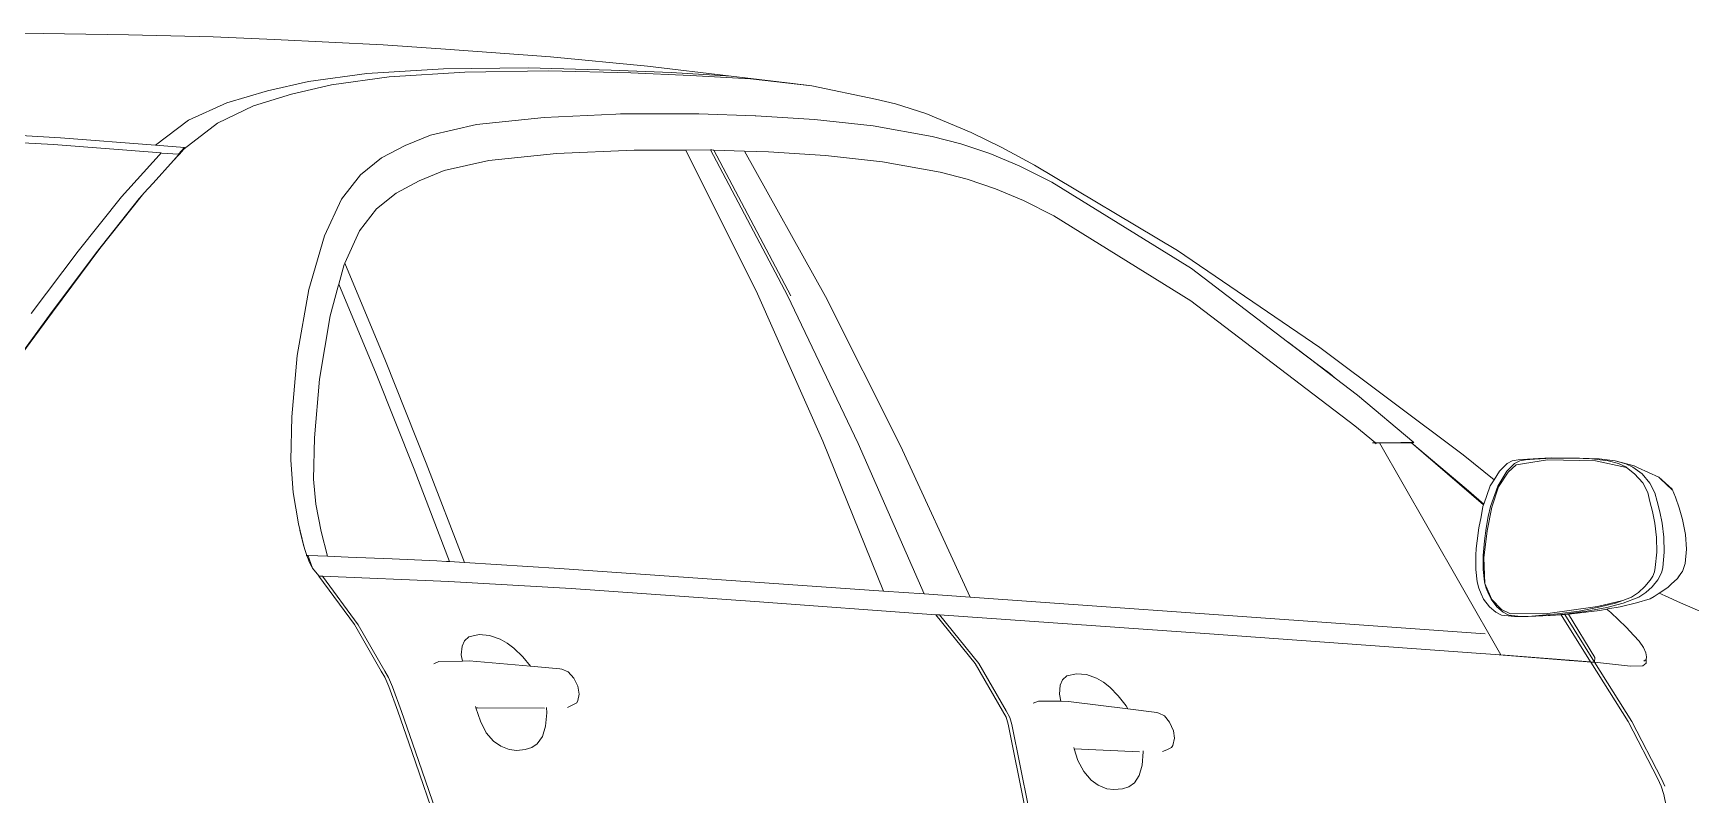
# Model space of a CAD drawing. Header units: inches. Extents: x 1944 to 3775, y -462 to 1299.
# Drawn here: x 2806.6 to 2862.5, y 1246.7 to 1272.4 of the extents above; entities that cross this region are included whole.
import ezdxf

# ---------------------------------------------------------------- set-up
doc = ezdxf.new("R2010")
doc.units = ezdxf.units.IN
doc.header["$MEASUREMENT"] = 0
doc.layers.add('CAR', color=173, linetype='Continuous', lineweight=13)

# ---------------------------------------------------------------- blocks, each defined once
blk = doc.blocks.new('A$C50574290')
at = {"layer": 'CAR'}
for p, q in [((47.67, 60.23), (44.079, 60.292)), ((50.527, 60.165), (47.67, 60.23)), ((52.6, 60.075), (50.527, 60.165)), ((52.6, 60.075), (56.262, 59.898)), ((58.363, 59.749), (56.262, 59.898)), ((58.363, 59.749), (61.901, 59.49)), ((61.901, 59.49), (65.168, 59.178)), ((55.708, 58.935), (53.741, 58.661)), ((54.522, 58.546), (56.467, 58.823)), ((58.291, 59.085), (55.708, 58.935)), ((56.467, 58.823), (59.01, 58.979)), ((61.152, 59.118), (58.291, 59.085)), ((59.01, 58.979), (61.83, 59.018)), ((63.951, 59.046), (61.152, 59.118)), ((61.83, 59.018), (64.611, 58.949)), ((65.969, 58.962), (63.951, 59.046)), ((64.611, 58.949), (66.626, 58.867)), ((65.168, 59.178), (67.998, 58.84)), ((67.998, 58.84), (65.969, 58.962)), ((66.626, 58.867), (68.648, 58.751)), ((70.07, 58.597), (67.998, 58.84)), ((68.648, 58.751), (70.713, 58.514)), ((52.354, 58.347), (50.988, 57.946)), ((51.887, 57.843), (53.173, 58.236)), ((53.741, 58.661), (52.354, 58.347)), ((53.173, 58.236), (54.522, 58.546)), ((70.07, 58.597), (70.713, 58.514)), ((70.713, 58.514), (72.861, 58.068)), ((50.988, 57.946), (49.696, 57.356)), ((50.675, 57.262), (51.887, 57.843)), ((72.861, 58.068), (73.531, 57.911)), ((73.531, 57.911), (74.557, 57.584)), ((76.082, 56.94), (74.557, 57.584)), ((49.696, 57.356), (48.579, 56.512)), ((49.549, 56.386), (50.675, 57.262)), ((59.404, 57.213), (57.855, 56.853)), ((61.688, 57.451), (59.404, 57.213)), ((64.106, 57.559), (61.688, 57.451)), ((64.106, 57.559), (64.263, 57.566)), ((64.263, 57.566), (64.276, 57.566)), ((64.276, 57.566), (64.292, 57.566)), ((66.899, 57.568), (64.292, 57.566)), ((68.802, 57.508), (66.899, 57.568)), ((68.831, 57.508), (68.802, 57.508)), ((70.8, 57.385), (68.831, 57.508)), ((72.782, 57.164), (70.8, 57.385)), ((74.777, 56.807), (72.782, 57.164)), ((45.143, 56.534), (40.758, 56.781)), ((41.01, 57.01), (45.38, 56.762)), ((48.774, 56.251), (45.143, 56.534)), ((45.38, 56.762), (48.579, 56.512)), ((48.579, 56.512), (49.561, 56.435)), ((57.005, 56.506), (56.204, 56.084)), ((57.855, 56.853), (57.005, 56.506)), ((75.742, 56.561), (74.777, 56.807)), ((76.718, 56.236), (75.742, 56.561)), ((76.082, 56.94), (77.116, 56.436)), ((48.708, 56.179), (47.44, 54.771)), ((48.5, 55.236), (49.184, 55.999)), ((49.195, 55.998), (48.5, 55.236)), ((48.774, 56.251), (48.708, 56.179)), ((49.361, 56.206), (48.798, 56.249)), ((49.184, 55.999), (49.356, 56.19)), ((49.359, 56.178), (49.195, 55.998)), ((49.489, 56.32), (49.359, 56.178)), ((49.359, 56.178), (49.361, 56.196)), ((49.361, 56.196), (49.379, 56.217)), ((49.361, 56.206), (49.372, 56.217)), ((49.361, 56.196), (49.361, 56.206)), ((49.372, 56.217), (49.462, 56.321)), ((49.379, 56.217), (49.372, 56.217)), ((49.462, 56.321), (49.481, 56.343)), ((49.489, 56.32), (49.462, 56.321)), ((49.481, 56.343), (49.52, 56.389)), ((49.509, 56.342), (49.489, 56.32)), ((49.549, 56.386), (49.509, 56.342)), ((49.52, 56.389), (49.538, 56.409)), ((49.52, 56.389), (49.549, 56.386)), ((49.538, 56.409), (49.561, 56.435)), ((49.561, 56.435), (49.56, 56.407)), ((56.204, 56.084), (55.491, 55.512)), ((58.317, 55.659), (59.825, 56.001)), ((59.825, 56.001), (62.107, 56.232)), ((62.107, 56.232), (64.728, 56.348)), ((64.728, 56.348), (66.46, 56.351)), ((66.46, 56.351), (67.299, 56.352)), ((66.46, 56.351), (68.877, 51.499)), ((67.299, 56.352), (67.299, 56.353)), ((67.299, 56.352), (67.345, 56.352)), ((67.299, 56.352), (69.888, 51.44)), ((67.345, 56.352), (67.385, 56.35)), ((67.385, 56.35), (67.404, 56.35)), ((67.404, 56.35), (70.006, 51.436)), ((67.404, 56.35), (68.439, 56.317)), ((68.439, 56.317), (71.174, 51.408)), ((68.439, 56.317), (69.249, 56.291)), ((69.249, 56.291), (71.175, 56.166)), ((71.175, 56.166), (73.102, 55.948)), ((73.102, 55.948), (75.036, 55.6)), ((77.708, 55.821), (76.718, 56.236)), ((77.116, 56.436), (78.227, 55.84)), ((55.491, 55.512), (54.852, 54.691)), ((57.474, 55.309), (58.317, 55.659)), ((75.036, 55.6), (75.956, 55.363)), ((75.956, 55.363), (76.903, 55.044)), ((78.807, 55.268), (77.708, 55.821)), ((78.227, 55.84), (83.046, 52.96)), ((48.145, 54.84), (46.707, 53.029)), ((48.036, 54.718), (48.145, 54.84)), ((48.187, 54.893), (48.145, 54.84)), ((48.5, 55.236), (48.187, 54.893)), ((56.033, 54.362), (56.7, 54.895)), ((56.7, 54.895), (57.474, 55.309)), ((76.903, 55.044), (77.856, 54.645)), ((83.52, 52.35), (78.807, 55.268)), ((47.44, 54.771), (45.971, 52.935)), ((46.579, 52.88), (48.036, 54.718)), ((54.852, 54.691), (54.281, 53.455)), ((55.46, 53.63), (56.033, 54.362)), ((77.856, 54.645), (78.878, 54.132)), ((78.878, 54.132), (83.498, 51.266)), ((54.281, 53.455), (53.754, 51.643)), ((54.97, 52.54), (55.46, 53.63)), ((45.971, 52.935), (44.388, 50.838)), ((45.012, 50.782), (46.579, 52.88)), ((46.707, 53.029), (45.111, 50.884)), ((83.046, 52.96), (87.848, 49.69)), ((54.764, 51.831), (54.945, 52.486)), ((54.945, 52.486), (54.97, 52.54)), ((56.338, 49.246), (54.97, 52.54)), ((86.756, 49.881), (83.52, 52.35)), ((53.754, 51.643), (53.361, 49.418)), ((54.467, 50.759), (54.745, 51.763)), ((54.745, 51.763), (54.764, 51.831)), ((54.764, 51.831), (56.021, 48.799)), ((68.877, 51.499), (71.085, 46.528)), ((69.888, 51.44), (72.281, 46.449)), ((45.111, 50.884), (43.485, 48.664)), ((71.174, 51.408), (73.706, 46.377)), ((83.498, 51.266), (89.028, 47.051)), ((43.339, 48.503), (45.012, 50.782)), ((54.107, 48.625), (54.467, 50.759)), ((86.772, 49.87), (86.756, 49.881)), ((87.571, 49.259), (86.756, 49.881)), ((86.772, 49.87), (87.707, 49.166)), ((53.361, 49.418), (53.179, 47.35)), ((57.708, 45.794), (56.338, 49.246)), ((87.707, 49.166), (87.571, 49.259)), ((88.362, 48.656), (87.571, 49.259)), ((87.848, 49.69), (92.678, 46.075)), ((56.021, 48.799), (57.301, 45.588)), ((87.707, 49.166), (88.178, 48.811)), ((88.178, 48.811), (88.362, 48.656)), ((89.114, 48.082), (88.362, 48.656)), ((53.94, 46.645), (54.107, 48.625)), ((91.016, 46.484), (89.114, 48.082)), ((53.179, 47.35), (53.146, 45.889)), ((89.028, 47.051), (89.716, 46.48)), ((53.91, 45.252), (53.94, 46.645)), ((71.085, 46.528), (73.127, 41.478)), ((72.281, 46.449), (74.504, 41.382)), ((89.625, 46.48), (89.694, 46.48)), ((89.747, 46.437), (89.694, 46.48)), ((89.716, 46.48), (89.694, 46.48)), ((89.716, 46.48), (89.856, 46.48)), ((89.856, 46.48), (90.57, 46.483)), ((91.453, 43.693), (89.856, 46.48)), ((90.573, 46.48), (89.856, 46.48)), ((90.57, 46.483), (90.933, 46.484)), ((90.57, 46.483), (90.573, 46.48)), ((90.573, 46.48), (90.929, 46.48)), ((90.929, 46.48), (90.932, 46.477)), ((90.94, 46.478), (90.932, 46.477)), ((90.932, 46.477), (93.364, 44.39)), ((90.933, 46.484), (90.94, 46.478)), ((90.933, 46.484), (90.977, 46.484)), ((90.94, 46.478), (92.777, 44.926)), ((90.977, 46.484), (91.016, 46.484)), ((91.016, 46.484), (90.98, 46.481)), ((53.146, 45.889), (53.224, 44.806)), ((73.706, 46.377), (76.057, 41.273)), ((92.678, 46.075), (93.722, 45.231)), ((94.164, 45.78), (94.328, 45.864)), ((94.328, 45.864), (94.537, 45.9)), ((94.41, 45.776), (94.585, 45.863)), ((95.521, 45.9), (94.464, 45.736)), ((94.537, 45.9), (94.845, 45.928)), ((94.585, 45.863), (94.784, 45.904)), ((94.784, 45.904), (95.086, 45.925)), ((94.845, 45.928), (95.221, 45.944)), ((95.086, 45.925), (95.464, 45.943)), ((95.221, 45.944), (95.648, 45.972)), ((95.464, 45.943), (95.891, 45.957)), ((97.145, 45.864), (95.521, 45.9)), ((95.648, 45.972), (96.346, 45.964)), ((95.891, 45.957), (96.425, 45.961)), ((96.346, 45.964), (96.598, 45.962)), ((96.346, 45.964), (96.425, 45.961)), ((96.425, 45.961), (97.019, 45.94)), ((96.598, 45.962), (97.268, 45.938)), ((97.019, 45.94), (97.563, 45.868)), ((98.188, 45.641), (97.145, 45.864)), ((97.268, 45.938), (97.806, 45.874)), ((97.563, 45.868), (97.915, 45.776)), ((97.806, 45.874), (98.447, 45.696)), ((97.806, 45.874), (98.165, 45.769)), ((57.301, 45.588), (58.493, 42.468)), ((59.003, 42.437), (57.708, 45.794)), ((93.722, 45.231), (93.897, 45.52)), ((93.843, 45.016), (94.148, 45.519)), ((94.192, 45.487), (93.873, 44.996)), ((93.897, 45.52), (94.164, 45.78)), ((94.148, 45.519), (94.41, 45.776)), ((94.464, 45.736), (94.192, 45.487)), ((97.915, 45.776), (98.158, 45.664)), ((98.158, 45.664), (98.188, 45.641)), ((98.165, 45.769), (98.403, 45.66)), ((98.188, 45.641), (98.459, 45.428)), ((98.403, 45.66), (98.712, 45.435)), ((98.447, 45.696), (98.582, 45.637)), ((98.459, 45.428), (98.736, 45.124)), ((98.582, 45.637), (99.271, 45.318)), ((98.712, 45.435), (98.977, 45.118)), ((99.271, 45.318), (99.721, 44.914)), ((99.271, 45.318), (99.322, 45.27)), ((53.224, 44.806), (53.4, 43.748)), ((53.992, 44.412), (53.91, 45.252)), ((92.777, 44.926), (93.37, 44.404)), ((93.37, 44.404), (93.593, 45.02)), ((93.593, 45.02), (93.722, 45.231)), ((93.596, 44.327), (93.843, 45.016)), ((93.873, 44.996), (93.639, 44.307)), ((98.736, 45.124), (98.904, 44.796)), ((98.904, 44.796), (98.972, 44.496)), ((98.977, 45.118), (99.139, 44.794)), ((99.139, 44.794), (99.224, 44.498)), ((99.322, 45.27), (99.724, 44.891)), ((99.721, 44.914), (99.836, 44.638)), ((54.164, 43.488), (53.992, 44.412)), ((93.282, 43.98), (93.343, 44.332)), ((93.343, 44.332), (93.364, 44.39)), ((93.364, 44.39), (93.37, 44.404)), ((93.639, 44.307), (93.487, 43.511)), ((93.523, 43.99), (93.596, 44.327)), ((98.972, 44.496), (99.061, 44.156)), ((99.224, 44.498), (99.308, 44.153)), ((99.836, 44.638), (99.958, 44.289)), ((99.958, 44.289), (100.072, 43.887)), ((53.4, 43.748), (53.589, 42.992)), ((93.946, 39.326), (91.453, 43.693)), ((93.145, 43.176), (93.203, 43.604)), ((93.203, 43.604), (93.282, 43.98)), ((93.453, 43.599), (93.523, 43.99)), ((99.061, 44.156), (99.136, 43.764)), ((99.136, 43.764), (99.194, 43.284)), ((99.308, 44.153), (99.382, 43.768)), ((99.382, 43.768), (99.44, 43.289)), ((100.072, 43.887), (100.17, 43.389)), ((53.452, 43.515), (53.444, 43.549)), ((53.589, 42.992), (53.452, 43.515)), ((54.38, 42.649), (54.164, 43.488)), ((93.121, 42.911), (93.145, 43.176)), ((93.353, 42.681), (93.395, 43.176)), ((93.487, 43.511), (93.37, 42.592)), ((93.395, 43.176), (93.453, 43.599)), ((99.194, 43.284), (99.205, 42.784)), ((99.44, 43.289), (99.454, 42.784)), ((100.17, 43.389), (100.21, 42.884)), ((53.628, 42.843), (53.589, 42.992)), ((53.687, 42.674), (53.628, 42.843)), ((53.658, 42.674), (53.687, 42.673)), ((53.687, 42.673), (53.729, 42.674)), ((53.688, 42.672), (53.687, 42.673)), ((53.701, 42.636), (53.688, 42.672)), ((53.701, 42.636), (53.745, 42.629)), ((53.727, 42.569), (53.701, 42.636)), ((53.769, 42.561), (53.727, 42.569)), ((53.766, 42.466), (53.727, 42.569)), ((54.38, 42.649), (53.729, 42.674)), ((53.729, 42.674), (53.731, 42.67)), ((53.731, 42.67), (53.745, 42.629)), ((53.745, 42.629), (53.769, 42.561)), ((53.769, 42.561), (53.88, 42.246)), ((55.083, 42.622), (54.38, 42.649)), ((56.564, 42.562), (55.083, 42.622)), ((58.072, 42.495), (56.564, 42.562)), ((58.39, 42.475), (58.072, 42.495)), ((93.1, 42.684), (93.121, 42.911)), ((93.104, 42.204), (93.1, 42.684)), ((93.349, 42.209), (93.353, 42.681)), ((93.37, 42.592), (93.411, 41.732)), ((99.205, 42.784), (99.15, 42.268)), ((99.454, 42.784), (99.407, 42.266)), ((100.21, 42.884), (100.168, 42.401)), ((53.863, 42.268), (53.766, 42.466)), ((53.88, 42.246), (53.863, 42.268)), ((54.087, 41.985), (53.88, 42.246)), ((54.087, 41.985), (54.093, 41.978)), ((54.093, 41.978), (54.211, 41.977)), ((54.093, 41.978), (55.289, 40.35)), ((54.211, 41.977), (55.414, 40.342)), ((58.476, 41.801), (54.211, 41.977)), ((58.493, 42.468), (58.39, 42.475)), ((59.003, 42.437), (58.493, 42.468)), ((62.2, 42.239), (59.003, 42.437)), ((62.2, 42.239), (73.127, 41.478)), ((93.148, 41.792), (93.104, 42.204)), ((93.395, 41.792), (93.349, 42.209)), ((99.068, 41.984), (98.986, 41.84)), ((99.126, 42.12), (99.068, 41.984)), ((99.15, 42.268), (99.126, 42.12)), ((99.314, 41.982), (99.238, 41.85)), ((99.372, 42.121), (99.314, 41.982)), ((99.407, 42.266), (99.372, 42.121)), ((100.022, 42.07), (99.901, 41.902)), ((100.022, 42.07), (99.915, 41.926)), ((100.066, 42.13), (100.022, 42.07)), ((100.066, 42.13), (100.069, 42.135)), ((100.168, 42.401), (100.069, 42.135)), ((62.595, 41.568), (58.476, 41.801)), ((68.788, 41.129), (62.595, 41.568)), ((73.127, 41.478), (74.504, 41.382)), ((74.504, 41.382), (76.056, 41.273)), ((93.203, 41.576), (93.148, 41.792)), ((93.285, 41.38), (93.203, 41.576)), ((93.367, 41.208), (93.285, 41.38)), ((93.411, 41.732), (93.395, 41.792)), ((93.411, 41.732), (93.639, 41.19)), ((93.452, 41.574), (93.411, 41.732)), ((93.529, 41.378), (93.452, 41.574)), ((93.62, 41.204), (93.529, 41.378)), ((98.586, 41.424), (98.357, 41.272)), ((98.805, 41.632), (98.586, 41.424)), ((98.837, 41.427), (98.606, 41.269)), ((98.986, 41.84), (98.805, 41.632)), ((99.055, 41.623), (98.837, 41.427)), ((99.238, 41.85), (99.055, 41.623)), ((99.288, 41.407), (99.122, 41.297)), ((99.576, 41.598), (99.288, 41.407)), ((99.484, 41.317), (99.288, 41.407)), ((99.694, 41.704), (99.576, 41.598)), ((99.901, 41.902), (99.694, 41.704)), ((74.891, 40.68), (68.788, 41.129)), ((76.057, 41.273), (76.056, 41.273)), ((88.069, 40.421), (76.057, 41.273)), ((93.569, 40.948), (93.367, 41.208)), ((93.781, 40.76), (93.569, 40.948)), ((93.818, 40.94), (93.62, 41.204)), ((93.639, 41.19), (93.967, 40.86)), ((94.026, 40.76), (93.818, 40.94)), ((93.967, 40.86), (94.276, 40.707)), ((95.527, 40.719), (97.202, 40.955)), ((97.287, 40.825), (96.535, 40.727)), ((97.252, 40.932), (96.588, 40.804)), ((97.517, 40.926), (96.842, 40.801)), ((97.202, 40.955), (98.058, 41.161)), ((97.819, 41.072), (97.252, 40.932)), ((97.52, 40.867), (97.287, 40.825)), ((98.069, 41.068), (97.517, 40.926)), ((97.552, 40.873), (97.52, 40.867)), ((97.546, 40.845), (97.52, 40.867)), ((97.552, 40.873), (97.546, 40.845)), ((97.654, 40.752), (97.546, 40.845)), ((97.975, 40.949), (97.552, 40.873)), ((98.058, 41.161), (97.819, 41.072)), ((98.521, 41.078), (97.975, 40.949)), ((98.357, 41.272), (98.058, 41.161)), ((98.606, 41.269), (98.069, 41.068)), ((98.983, 41.219), (98.521, 41.078)), ((99.122, 41.297), (98.983, 41.219)), ((100.009, 41.08), (99.484, 41.317)), ((102.566, 39.976), (100.009, 41.08)), ((56.194, 38.78), (55.289, 40.35)), ((55.414, 40.342), (56.318, 38.772)), ((74.892, 40.679), (74.891, 40.68)), ((74.892, 40.679), (75.021, 40.679)), ((76.224, 39.036), (74.892, 40.679)), ((75.021, 40.679), (76.348, 39.032)), ((75.021, 40.679), (84.129, 40.037)), ((93.265, 40.04), (88.069, 40.421)), ((93.972, 40.66), (93.781, 40.76)), ((94.413, 40.616), (93.972, 40.66)), ((94.216, 40.667), (94.026, 40.76)), ((94.619, 40.619), (94.216, 40.667)), ((94.276, 40.707), (95.527, 40.719)), ((94.619, 40.619), (94.413, 40.616)), ((94.413, 40.616), (94.548, 40.615)), ((94.548, 40.615), (94.662, 40.614)), ((94.868, 40.624), (94.619, 40.619)), ((95.124, 40.625), (94.662, 40.614)), ((95.35, 40.66), (94.868, 40.624)), ((95.607, 40.654), (95.124, 40.625)), ((95.549, 40.65), (95.124, 40.625)), ((95.853, 40.708), (95.35, 40.66)), ((95.549, 40.65), (95.607, 40.654)), ((96.097, 40.701), (95.607, 40.654)), ((95.986, 40.678), (95.607, 40.654)), ((96.588, 40.804), (95.853, 40.708)), ((96.042, 40.682), (95.986, 40.678)), ((95.986, 40.678), (96.974, 39.095)), ((96.103, 40.687), (96.042, 40.682)), ((96.842, 40.801), (96.097, 40.701)), ((96.225, 40.698), (96.103, 40.687)), ((97.101, 39.076), (96.103, 40.687)), ((96.535, 40.727), (96.225, 40.698)), ((96.225, 40.698), (97.113, 39.24)), ((97.92, 40.504), (97.654, 40.752)), ((98.169, 40.264), (97.92, 40.504)), ((98.436, 39.976), (98.169, 40.264)), ((58.919, 39.618), (58.997, 39.803)), ((58.997, 39.803), (59.153, 39.937)), ((59.153, 39.937), (59.502, 40.007)), ((59.502, 40.007), (59.85, 39.976)), ((59.85, 39.976), (60.203, 39.857)), ((60.203, 39.857), (60.44, 39.72)), ((60.44, 39.72), (60.668, 39.554)), ((93.272, 39.376), (84.129, 40.037)), ((93.423, 40.029), (93.265, 40.04)), ((98.61, 39.784), (98.436, 39.976)), ((98.753, 39.572), (98.61, 39.784)), ((58.891, 39.325), (58.919, 39.618)), ((58.932, 39.116), (58.891, 39.325)), ((60.668, 39.554), (60.97, 39.256)), ((60.97, 39.256), (61.229, 38.943)), ((93.771, 39.336), (93.272, 39.376)), ((93.895, 39.325), (93.771, 39.336)), ((93.946, 39.326), (93.895, 39.325)), ((96.266, 39.134), (93.895, 39.325)), ((96.256, 39.15), (93.946, 39.326)), ((96.256, 39.15), (96.266, 39.134)), ((96.974, 39.095), (96.256, 39.15)), ((96.724, 39.097), (96.266, 39.134)), ((97.101, 39.076), (97.113, 39.24)), ((98.834, 39.388), (98.753, 39.572)), ((98.769, 39.112), (98.848, 39.164)), ((98.857, 39.256), (98.834, 39.388)), ((98.849, 39.156), (98.845, 39.05)), ((98.857, 39.256), (98.849, 39.156)), ((56.314, 38.571), (56.194, 38.78)), ((56.447, 38.259), (56.314, 38.571)), ((56.318, 38.772), (56.438, 38.563)), ((57.97, 39.02), (58.131, 39.098)), ((58.131, 39.098), (58.932, 39.116)), ((58.932, 39.116), (59.16, 39.122)), ((59.16, 39.122), (61.229, 38.943)), ((61.229, 38.943), (62.221, 38.857)), ((62.221, 38.857), (62.287, 38.847)), ((62.287, 38.847), (62.493, 38.755)), ((62.493, 38.755), (62.689, 38.54)), ((77.147, 37.44), (76.224, 39.036)), ((76.348, 39.032), (77.271, 37.436)), ((79.165, 38.481), (79.311, 38.613)), ((79.311, 38.613), (79.642, 38.69)), ((79.642, 38.69), (79.973, 38.66)), ((79.973, 38.66), (80.314, 38.538)), ((96.724, 39.097), (96.974, 39.095)), ((96.977, 39.076), (96.724, 39.097)), ((98.245, 37.079), (96.977, 39.076)), ((97.101, 39.076), (96.977, 39.076)), ((98.319, 38.947), (97.101, 39.076)), ((97.101, 39.076), (98.369, 37.079)), ((98.739, 38.959), (98.319, 38.947)), ((98.845, 39.05), (98.739, 38.959)), ((56.438, 38.563), (56.571, 38.251)), ((56.749, 37.425), (56.447, 38.259)), ((56.571, 38.251), (56.873, 37.417)), ((62.689, 38.54), (62.823, 38.27)), ((62.823, 38.27), (62.873, 38.002)), ((79.068, 38.002), (79.086, 38.299)), ((79.086, 38.299), (79.165, 38.481)), ((80.314, 38.538), (80.549, 38.402)), ((80.549, 38.402), (80.762, 38.233)), ((80.762, 38.233), (81.043, 37.946)), ((59.382, 37.544), (59.37, 37.581)), ((59.382, 37.544), (59.437, 37.537)), ((59.536, 37.086), (59.382, 37.544)), ((59.437, 37.537), (61.695, 37.523)), ((61.767, 37.549), (61.777, 37.372)), ((62.474, 37.547), (62.635, 37.625)), ((62.785, 37.71), (62.635, 37.625)), ((62.785, 37.71), (62.824, 37.781)), ((62.873, 38.002), (62.824, 37.781)), ((78.178, 37.696), (78.36, 37.768)), ((78.36, 37.768), (79.116, 37.758)), ((79.116, 37.758), (79.068, 38.002)), ((79.116, 37.758), (79.367, 37.755)), ((79.367, 37.755), (81.375, 37.501)), ((81.043, 37.946), (81.308, 37.61)), ((81.308, 37.61), (81.375, 37.501)), ((81.375, 37.501), (82.345, 37.378)), ((57.23, 36.062), (56.749, 37.425)), ((56.873, 37.417), (57.355, 36.054)), ((59.733, 36.7), (59.536, 37.086)), ((61.738, 36.918), (61.63, 36.569)), ((61.777, 37.372), (61.738, 36.918)), ((77.266, 37.219), (77.147, 37.44)), ((77.339, 36.983), (77.266, 37.219)), ((77.271, 37.436), (77.39, 37.215)), ((77.901, 34.192), (77.339, 36.983)), ((77.39, 37.215), (77.463, 36.979)), ((77.463, 36.979), (78.025, 34.188)), ((82.345, 37.378), (82.41, 37.364)), ((82.41, 37.364), (82.604, 37.266)), ((82.604, 37.266), (82.775, 37.059)), ((82.775, 37.059), (82.905, 36.76)), ((99.245, 35.143), (98.245, 37.079)), ((98.369, 37.079), (99.369, 35.143)), ((59.976, 36.419), (59.733, 36.7)), ((60.225, 36.245), (59.976, 36.419)), ((61.63, 36.569), (61.453, 36.326)), ((82.94, 36.512), (82.882, 36.266)), ((82.905, 36.76), (82.94, 36.512)), ((57.23, 36.062), (58.554, 32.201)), ((58.678, 32.193), (57.355, 36.054)), ((60.511, 36.129), (60.225, 36.245)), ((60.765, 36.095), (60.511, 36.129)), ((61.047, 36.134), (60.765, 36.095)), ((61.269, 36.197), (61.047, 36.134)), ((61.453, 36.326), (61.269, 36.197)), ((79.56, 36.152), (79.545, 36.197)), ((79.56, 36.152), (81.767, 36.057)), ((79.689, 35.766), (79.56, 36.152)), ((81.884, 36.058), (81.851, 35.603)), ((81.882, 36.089), (81.884, 36.058)), ((82.544, 36.062), (82.685, 36.118)), ((82.838, 36.202), (82.685, 36.118)), ((82.838, 36.202), (82.882, 36.266)), ((79.888, 35.387), (79.689, 35.766)), ((80.135, 35.102), (79.888, 35.387)), ((81.751, 35.258), (81.59, 35.012)), ((81.851, 35.603), (81.751, 35.258)), ((80.372, 34.928), (80.135, 35.102)), ((80.658, 34.812), (80.372, 34.928)), ((80.895, 34.78), (80.658, 34.812)), ((81.186, 34.804), (80.895, 34.78)), ((81.406, 34.876), (81.186, 34.804)), ((81.59, 35.012), (81.406, 34.876)), ((99.357, 34.899), (99.245, 35.143)), ((99.446, 34.611), (99.357, 34.899)), ((99.369, 35.143), (99.481, 34.899)), ((99.876, 32.56), (99.446, 34.611))]:
    blk.add_line(p, q, dxfattribs=at)

msp = doc.modelspace()

# ---------------------------------------------------------------- block references
at = {"layer": 'CAR'}
msp.add_blockref('A$C50574290', (2762.117, 1212.071), dxfattribs=at)

doc.saveas('drawing.dxf')
